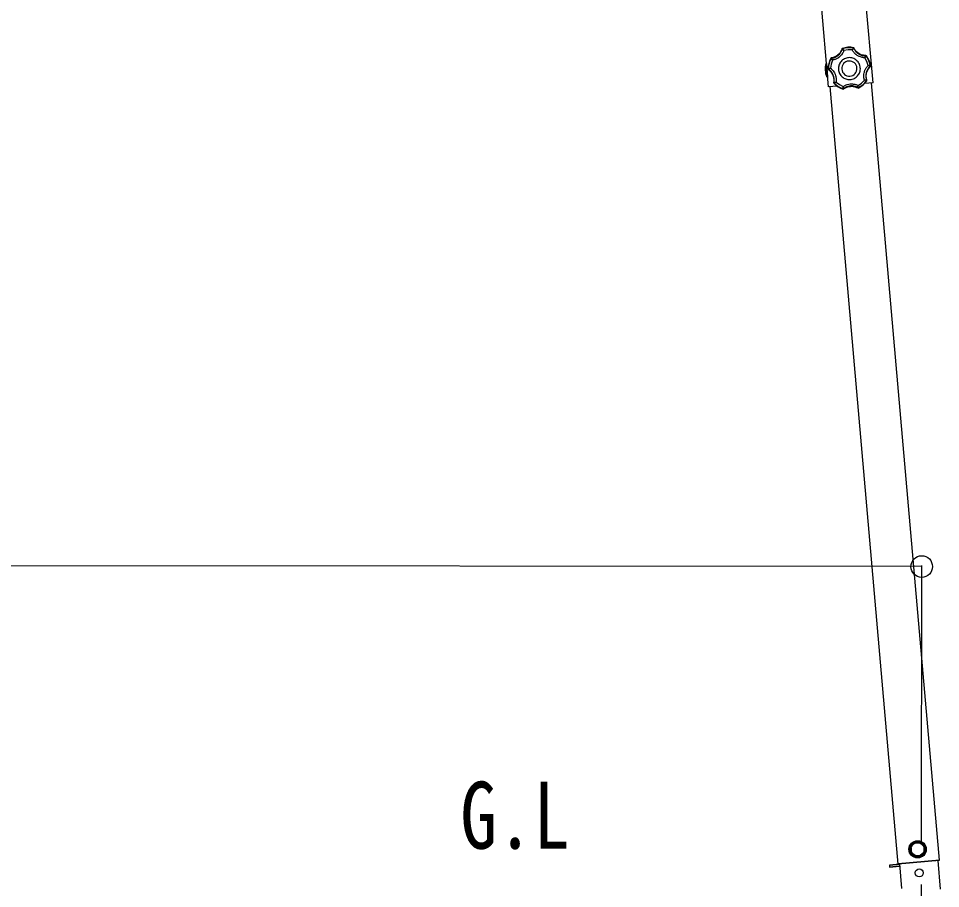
# Model space of a CAD drawing. Units: millimetres, scale not verified. Extents: x -10512 to 10512, y -7425 to 7425.
# Drawn here: x -5803 to -4896, y -3140 to -2283 of the extents above; entities that cross this region are included whole.
import ezdxf
from ezdxf.enums import TextEntityAlignment as Align

# ---------------------------------------------------------------- set-up
doc = ezdxf.new("R2010")
doc.units = ezdxf.units.MM
doc.header["$LTSCALE"] = 30
for name, color, linetype in [('0-2_USER1', 3, 'Continuous'), ('0-3_YKK_12', 2, 'Continuous'), ('0-4_YKK_13', 4, 'Continuous'), ('0-5_YKK_A1', 4, 'Continuous'), ('0-6_YKK_D', 6, 'Continuous')]:
    doc.layers.add(name, color=color, linetype=linetype)
doc.styles.add('ＭＳ ゴシック', font='')
doc.styles.get('ＭＳ ゴシック').set_extended_font_data('MS Gothic')

msp = doc.modelspace()

# ---------------------------------------------------------------- linework, layer by layer
at = {"layer": '0-3_YKK_12'}
msp.add_line((-4914.95, -3727.59), (-4914.51, -3135.65), dxfattribs=at)
at = {"layer": '0-4_YKK_13'}
for p, q in [((-4992.54, -2312.66), (-4992.85, -2312.99)), ((-4992.54, -2312.66), (-4992.85, -2312.99)), ((-4992.62, -2313.3), (-4992.85, -2312.99)), ((-4992.3, -2312.97), (-4992.62, -2313.3)), ((-4992.31, -2312.97), (-4992.62, -2313.3)), ((-4992.54, -2312.66), (-4992.31, -2312.97)), ((-4981.64, -2312.22), (-4981.45, -2311.88)), ((-4981.28, -2312.51), (-4981.64, -2312.22)), ((-4981.28, -2312.51), (-4981.64, -2312.22)), ((-4981.1, -2312.17), (-4981.45, -2311.88)), ((-4981.1, -2312.17), (-4981.45, -2311.88)), ((-4981.1, -2312.17), (-4981.28, -2312.51)), ((-5003.51, -2321.93), (-5003.89, -2322.18)), ((-5003.51, -2321.93), (-5003.89, -2322.18)), ((-5003.62, -2322.47), (-5003.89, -2322.18)), ((-5003.24, -2322.21), (-5003.62, -2322.47)), ((-5003.24, -2322.21), (-5003.62, -2322.47)), ((-5003.51, -2321.93), (-5003.24, -2322.21)), ((-4969.52, -2319.85), (-4969.3, -2319.54)), ((-4969.11, -2320.05), (-4969.52, -2319.85)), ((-4969.11, -2320.05), (-4969.52, -2319.86)), ((-4968.89, -2319.74), (-4969.3, -2319.54)), ((-4968.89, -2319.74), (-4969.3, -2319.54)), ((-4968.89, -2319.74), (-4969.11, -2320.05)), ((-5008.79, -2327.58), (-5008.08, -2327.53)), ((-5008.79, -2327.58), (-5008.34, -2334.07)), ((-5008.08, -2327.53), (-5007.18, -2340.5)), ((-4965.27, -2330.4), (-4965.11, -2329.97)), ((-4965.26, -2330.4), (-4965.11, -2329.97)), ((-4964.88, -2330.47), (-4965.26, -2330.4)), ((-4965.11, -2329.97), (-4964.72, -2330.04)), ((-4964.88, -2330.47), (-4964.72, -2330.04)), ((-4964.88, -2330.47), (-4964.72, -2330.04)), ((-5007.89, -2340.55), (-5008.34, -2334.07)), ((-5007.89, -2340.55), (-5007.18, -2340.5)), ((-5006.58, -2332.96), (-5006.21, -2332.84)), ((-5006.58, -2332.96), (-5006.36, -2333.37)), ((-5006.58, -2332.96), (-5006.36, -2333.37)), ((-5005.99, -2333.24), (-5006.36, -2333.37)), ((-5006.21, -2332.84), (-5005.99, -2333.24)), ((-5006.21, -2332.84), (-5005.99, -2333.24)), ((-5001.15, -2346.26), (-5000.8, -2346.1)), ((-5001.15, -2346.26), (-5001.03, -2346.7)), ((-5001.15, -2346.26), (-5001.03, -2346.7)), ((-5000.67, -2346.54), (-5001.03, -2346.7)), ((-5000.8, -2346.1), (-5000.67, -2346.54)), ((-5000.8, -2346.1), (-5000.67, -2346.54)), ((-4968.68, -2344.3), (-4968.62, -2343.85)), ((-4968.68, -2344.3), (-4968.62, -2343.85)), ((-4968.31, -2344.42), (-4968.68, -2344.3)), ((-4968.62, -2343.85), (-4968.25, -2343.96)), ((-4968.31, -2344.42), (-4968.25, -2343.96)), ((-4968.31, -2344.42), (-4968.25, -2343.96)), ((-4991.61, -2352.2), (-4991.16, -2352.12)), ((-4991.61, -2352.2), (-4991.16, -2352.12)), ((-4991.6, -2352.59), (-4991.61, -2352.2)), ((-4991.6, -2352.59), (-4991.15, -2352.51)), ((-4991.6, -2352.59), (-4991.15, -2352.51)), ((-4991.16, -2352.12), (-4991.15, -2352.51)), ((-4977.33, -2351.15), (-4976.87, -2351.17)), ((-4977.28, -2351.54), (-4977.33, -2351.16)), ((-4977.33, -2351.16), (-4976.87, -2351.17)), ((-4977.28, -2351.54), (-4976.82, -2351.56)), ((-4977.28, -2351.54), (-4976.82, -2351.56)), ((-4976.87, -2351.17), (-4976.82, -2351.56)), ((-4937.57, -3115.34), (-4896.72, -3111.76)), ((-4895.84, -3140.07), (-4898.3, -3111.9)), ((-4946.2, -3116.39), (-4936.33, -3115.53)), ((-4936.33, -3115.53), (-4946.2, -3116.39)), ((-4946.2, -3116.39), (-4946.02, -3118.39)), ((-4936.16, -3117.52), (-4946.02, -3118.39)), ((-4936.36, -3115.23), (-4934.24, -3139.4))]:
    msp.add_line(p, q, dxfattribs=at)
for points in [[(-4992.85, -2312.99), (-4993.06, -2313.63), (-4993.3, -2314.26), (-4993.53, -2314.79), (-4993.68, -2315.1), (-4993.83, -2315.39), (-4994, -2315.69), (-4994.17, -2315.98), (-4994.35, -2316.26), (-4994.97, -2317.15), (-4995.84, -2318.16), (-4996.82, -2319.07), (-4997.89, -2319.88), (-4999.04, -2320.56), (-5000.02, -2321.03), (-5000.33, -2321.15), (-5000.65, -2321.27), (-5000.96, -2321.38), (-5001.29, -2321.48), (-5001.61, -2321.57), (-5002.18, -2321.71), (-5002.84, -2321.84), (-5003.51, -2321.93)], [(-5003.24, -2322.21), (-5002.58, -2322.12), (-5001.93, -2321.99), (-5001.36, -2321.85), (-5001.04, -2321.76), (-5000.72, -2321.66), (-5000.41, -2321.55), (-5000.1, -2321.44), (-4999.79, -2321.31), (-4999.29, -2321.09), (-4998.71, -2320.8), (-4998.14, -2320.47), (-4997.83, -2320.28), (-4997.55, -2320.09), (-4997.28, -2319.9), (-4997.02, -2319.7), (-4996.76, -2319.5), (-4996.25, -2319.07), (-4995.32, -2318.14), (-4994.5, -2317.11), (-4993.96, -2316.32), (-4993.63, -2315.74), (-4993.33, -2315.15), (-4993.06, -2314.55), (-4992.83, -2313.93), (-4992.62, -2313.3)], [(-4992.62, -2313.3), (-4992.59, -2313.33), (-4992.51, -2313.39), (-4992.4, -2313.47), (-4992.25, -2313.58), (-4992.08, -2313.72), (-4991.88, -2313.88), (-4991.66, -2314.05), (-4991.43, -2314.24), (-4991.19, -2314.43), (-4990.95, -2314.64), (-4991.2, -2315.29), (-4991.48, -2315.93), (-4991.76, -2316.48), (-4991.92, -2316.79), (-4992.09, -2317.09), (-4992.27, -2317.39), (-4992.46, -2317.68), (-4992.65, -2317.97), (-4993.27, -2318.81), (-4994.18, -2319.85), (-4995.18, -2320.79), (-4995.54, -2321.09), (-4995.82, -2321.31), (-4996.1, -2321.51), (-4996.38, -2321.72), (-4996.67, -2321.91), (-4997.05, -2322.16), (-4997.65, -2322.5), (-4998.26, -2322.82), (-4998.89, -2323.1), (-4999.53, -2323.36), (-5000.18, -2323.59), (-5000.85, -2323.79), (-5001.53, -2323.96), (-5002.22, -2324.09)], [(-4981.45, -2311.88), (-4984.24, -2311.52), (-4987.05, -2311.52), (-4989.82, -2311.91), (-4992.54, -2312.66)], [(-4981.45, -2311.88), (-4984.24, -2311.52), (-4987.05, -2311.53), (-4989.82, -2311.91), (-4992.54, -2312.66)], [(-4981.64, -2312.22), (-4984.33, -2311.88), (-4987.02, -2311.89), (-4989.69, -2312.26), (-4992.3, -2312.97)], [(-4992.3, -2312.97), (-4992.28, -2313), (-4992.21, -2313.08), (-4992.12, -2313.19), (-4992, -2313.33), (-4991.86, -2313.5), (-4991.7, -2313.7), (-4991.52, -2313.91), (-4991.34, -2314.14), (-4991.15, -2314.39), (-4990.95, -2314.64)], [(-4982.75, -2314.06), (-4986.88, -2313.89), (-4990.95, -2314.64)], [(-4981.64, -2312.22), (-4981.66, -2312.26), (-4981.72, -2312.34), (-4981.79, -2312.46), (-4981.89, -2312.62), (-4982.01, -2312.81), (-4982.14, -2313.03), (-4982.28, -2313.26), (-4982.44, -2313.52), (-4982.59, -2313.79), (-4982.75, -2314.06)], [(-4981.28, -2312.51), (-4981.31, -2312.54), (-4981.38, -2312.61), (-4981.48, -2312.71), (-4981.61, -2312.84), (-4981.76, -2313), (-4981.94, -2313.18), (-4982.13, -2313.38), (-4982.33, -2313.6), (-4982.54, -2313.83), (-4982.75, -2314.06)], [(-4969.52, -2319.86), (-4969.54, -2319.9), (-4969.57, -2319.99), (-4969.62, -2320.12), (-4969.68, -2320.29), (-4969.75, -2320.5), (-4969.84, -2320.74), (-4969.94, -2321), (-4970.05, -2321.28), (-4970.16, -2321.56), (-4970.28, -2321.86), (-4970.98, -2321.82), (-4971.68, -2321.75), (-4972.38, -2321.64), (-4973.07, -2321.51), (-4973.75, -2321.33), (-4974.75, -2321.02), (-4976.03, -2320.49), (-4977.27, -2319.84), (-4977.79, -2319.52), (-4978.08, -2319.32), (-4978.37, -2319.12), (-4978.65, -2318.91), (-4978.93, -2318.69), (-4979.26, -2318.42), (-4979.79, -2317.95), (-4980.28, -2317.47), (-4980.76, -2316.96), (-4981.21, -2316.42), (-4981.64, -2315.86), (-4982.04, -2315.28), (-4982.41, -2314.68), (-4982.75, -2314.06)], [(-4981.28, -2312.51), (-4980.99, -2313.11), (-4980.67, -2313.69), (-4980.32, -2314.25), (-4979.93, -2314.79), (-4979.53, -2315.32), (-4979.09, -2315.81), (-4978.63, -2316.28), (-4978.15, -2316.73), (-4977.82, -2317.02), (-4977.56, -2317.22), (-4977.3, -2317.42), (-4977.03, -2317.61), (-4976.75, -2317.8), (-4976.38, -2318.04), (-4975.22, -2318.66), (-4974.01, -2319.16), (-4973.06, -2319.45), (-4972.74, -2319.53), (-4972.41, -2319.6), (-4972.09, -2319.66), (-4971.76, -2319.72), (-4971.43, -2319.76), (-4970.85, -2319.82), (-4970.19, -2319.85), (-4969.52, -2319.85)], [(-4969.3, -2319.54), (-4969.97, -2319.54), (-4970.64, -2319.51), (-4971.23, -2319.45), (-4971.56, -2319.4), (-4971.89, -2319.35), (-4972.22, -2319.28), (-4972.55, -2319.21), (-4972.87, -2319.13), (-4973.91, -2318.81), (-4975.14, -2318.29), (-4976.31, -2317.64), (-4977.41, -2316.87), (-4978.41, -2316), (-4979.16, -2315.21), (-4979.37, -2314.95), (-4979.58, -2314.69), (-4979.78, -2314.42), (-4979.98, -2314.14), (-4980.17, -2313.86), (-4980.48, -2313.36), (-4980.8, -2312.78), (-4981.1, -2312.17)], [(-5003.89, -2322.18), (-5005.1, -2324.72), (-5005.96, -2327.39), (-5006.46, -2330.15), (-5006.58, -2332.96)], [(-5003.89, -2322.18), (-5005.1, -2324.73), (-5005.96, -2327.39), (-5006.45, -2330.15), (-5006.58, -2332.96)], [(-5003.62, -2322.47), (-5004.78, -2324.92), (-5005.6, -2327.48), (-5006.08, -2330.14), (-5006.21, -2332.84)], [(-5003.62, -2322.47), (-5003.61, -2322.48), (-5003.6, -2322.5), (-5003.58, -2322.52), (-5003.55, -2322.56), (-5003.51, -2322.6), (-5003.47, -2322.66), (-5003.42, -2322.71), (-5003.36, -2322.78), (-5003.3, -2322.85), (-5003.24, -2322.93), (-5003.16, -2323.02), (-5003, -2323.2), (-5002.84, -2323.4), (-5002.7, -2323.56), (-5002.6, -2323.66), (-5002.51, -2323.77), (-5002.41, -2323.87), (-5002.31, -2323.98), (-5002.22, -2324.09), (-5003.66, -2327.97), (-5004.2, -2332.07)], [(-5003.24, -2322.21), (-5003.23, -2322.22), (-5003.22, -2322.25), (-5003.21, -2322.28), (-5003.19, -2322.32), (-5003.16, -2322.37), (-5003.13, -2322.43), (-5003.1, -2322.5), (-5003.06, -2322.57), (-5003.01, -2322.65), (-5002.97, -2322.74), (-5002.91, -2322.85), (-5002.8, -2323.06), (-5002.67, -2323.28), (-5002.57, -2323.47), (-5002.5, -2323.59), (-5002.43, -2323.71), (-5002.36, -2323.84), (-5002.29, -2323.96), (-5002.22, -2324.09)], [(-4974.81, -2331.72), (-4974.95, -2330.62), (-4975.18, -2329.57), (-4975.52, -2328.55), (-4975.95, -2327.59), (-4976.47, -2326.68), (-4977.07, -2325.83), (-4977.75, -2325.04), (-4978.5, -2324.33), (-4979.31, -2323.68), (-4980.19, -2323.12), (-4981.11, -2322.64), (-4982.08, -2322.26), (-4983.1, -2321.96), (-4984.15, -2321.77), (-4985.23, -2321.68), (-4986.34, -2321.7), (-4987.43, -2321.84), (-4988.49, -2322.07), (-4989.5, -2322.41), (-4990.47, -2322.84), (-4991.38, -2323.36), (-4992.23, -2323.96), (-4993.01, -2324.64), (-4993.73, -2325.39), (-4994.37, -2326.2), (-4994.93, -2327.08), (-4995.41, -2328), (-4995.8, -2328.98), (-4996.09, -2329.99), (-4996.29, -2331.04), (-4996.37, -2332.12), (-4996.35, -2333.23), (-4996.22, -2334.32), (-4995.98, -2335.38), (-4995.64, -2336.4), (-4995.21, -2337.36), (-4994.69, -2338.27), (-4994.09, -2339.12), (-4993.41, -2339.91)], [(-4969.11, -2320.05), (-4969.13, -2320.09), (-4969.18, -2320.17), (-4969.26, -2320.3), (-4969.36, -2320.45), (-4969.48, -2320.64), (-4969.61, -2320.86), (-4969.76, -2321.09), (-4969.93, -2321.34), (-4970.1, -2321.59), (-4970.28, -2321.86)], [(-4967.2, -2329.48), (-4968.31, -2325.5), (-4970.28, -2321.86)], [(-4965.11, -2329.97), (-4965.61, -2327.31), (-4966.46, -2324.75), (-4967.63, -2322.32), (-4969.11, -2320.05)], [(-4964.72, -2330.04), (-4965.24, -2327.27), (-4966.11, -2324.61), (-4967.33, -2322.08), (-4968.89, -2319.74)], [(-4964.72, -2330.04), (-4965.24, -2327.27), (-4966.11, -2324.61), (-4967.33, -2322.08), (-4968.89, -2319.74)], [(-5006.21, -2332.84), (-5006.17, -2332.82), (-5006.08, -2332.79), (-5005.95, -2332.73), (-5005.77, -2332.66), (-5005.57, -2332.58), (-5005.33, -2332.49), (-5005.07, -2332.39), (-5004.79, -2332.28), (-5004.5, -2332.17), (-5004.2, -2332.07)], [(-5005.99, -2333.24), (-5005.96, -2333.22), (-5005.88, -2333.16), (-5005.76, -2333.08), (-5005.61, -2332.98), (-5005.43, -2332.85), (-5005.22, -2332.71), (-5004.98, -2332.56), (-5004.74, -2332.4), (-5004.47, -2332.23), (-5004.2, -2332.07), (-5003.66, -2332.51), (-5003.14, -2332.97), (-5002.7, -2333.4), (-5002.46, -2333.65), (-5002.23, -2333.91), (-5002, -2334.17), (-5001.78, -2334.44), (-5001.56, -2334.72), (-5000.95, -2335.56), (-5000.25, -2336.75), (-4999.66, -2338), (-4999.49, -2338.43), (-4999.37, -2338.76), (-4999.25, -2339.09), (-4999.15, -2339.42), (-4999.06, -2339.75), (-4998.94, -2340.2), (-4998.8, -2340.87), (-4998.68, -2341.55), (-4998.6, -2342.23), (-4998.56, -2342.92), (-4998.54, -2343.61), (-4998.56, -2344.31), (-4998.61, -2345.01), (-4998.7, -2345.7)], [(-4993.41, -2339.91), (-4992.67, -2340.62), (-4991.85, -2341.26), (-4990.98, -2341.83), (-4990.05, -2342.3), (-4989.08, -2342.69), (-4988.07, -2342.98), (-4987.02, -2343.18), (-4985.94, -2343.27), (-4984.83, -2343.24), (-4983.73, -2343.11), (-4982.67, -2342.87), (-4981.66, -2342.54), (-4980.7, -2342.1), (-4979.79, -2341.58), (-4978.94, -2340.98), (-4978.15, -2340.31), (-4977.43, -2339.56), (-4976.79, -2338.74), (-4976.23, -2337.87), (-4975.75, -2336.95), (-4975.37, -2335.97), (-4975.07, -2334.96), (-4974.88, -2333.91), (-4974.79, -2332.83), (-4974.81, -2331.72)], [(-4968.62, -2343.85), (-4968.66, -2343.85), (-4968.76, -2343.84), (-4968.9, -2343.84), (-4969.08, -2343.84), (-4969.31, -2343.83), (-4969.56, -2343.82), (-4969.83, -2343.81), (-4970.13, -2343.79), (-4970.44, -2343.77), (-4970.76, -2343.75), (-4970.94, -2343.07), (-4971.09, -2342.38), (-4971.2, -2341.69), (-4971.28, -2340.99), (-4971.33, -2340.28), (-4971.34, -2339.24), (-4971.24, -2337.85), (-4971, -2336.48), (-4970.85, -2335.88), (-4970.75, -2335.54), (-4970.65, -2335.21), (-4970.54, -2334.87), (-4970.42, -2334.55), (-4970.26, -2334.14), (-4969.98, -2333.5), (-4969.67, -2332.88), (-4969.33, -2332.27), (-4968.96, -2331.67), (-4968.56, -2331.09), (-4968.13, -2330.53), (-4967.68, -2330), (-4967.2, -2329.48)], [(-4965.26, -2330.4), (-4965.74, -2330.86), (-4966.2, -2331.34), (-4966.62, -2331.85), (-4967.02, -2332.38), (-4967.39, -2332.93), (-4967.73, -2333.5), (-4968.04, -2334.08), (-4968.31, -2334.68), (-4968.48, -2335.08), (-4968.6, -2335.39), (-4968.71, -2335.7), (-4968.81, -2336.02), (-4968.9, -2336.34), (-4969.01, -2336.77), (-4969.24, -2338.06), (-4969.34, -2339.37), (-4969.32, -2340.36), (-4969.3, -2340.69), (-4969.27, -2341.02), (-4969.23, -2341.35), (-4969.18, -2341.68), (-4969.12, -2342), (-4969, -2342.58), (-4968.82, -2343.21), (-4968.62, -2343.85)], [(-4968.25, -2343.96), (-4968.46, -2343.32), (-4968.63, -2342.68), (-4968.76, -2342.1), (-4968.82, -2341.77), (-4968.87, -2341.44), (-4968.91, -2341.11), (-4968.94, -2340.77), (-4968.96, -2340.44), (-4968.98, -2339.35), (-4968.87, -2338.02), (-4968.61, -2336.71), (-4968.22, -2335.43), (-4967.7, -2334.2), (-4967.17, -2333.25), (-4967, -2332.96), (-4966.81, -2332.68), (-4966.62, -2332.41), (-4966.42, -2332.14), (-4966.21, -2331.87), (-4965.83, -2331.43), (-4965.37, -2330.93), (-4964.88, -2330.47)], [(-4965.11, -2329.97), (-4965.15, -2329.95), (-4965.24, -2329.93), (-4965.38, -2329.89), (-4965.56, -2329.85), (-4965.78, -2329.8), (-4966.02, -2329.74), (-4966.29, -2329.68), (-4966.58, -2329.61), (-4966.89, -2329.54), (-4967.2, -2329.48)], [(-4965.27, -2330.4), (-4965.3, -2330.38), (-4965.39, -2330.33), (-4965.52, -2330.27), (-4965.68, -2330.19), (-4965.88, -2330.09), (-4966.11, -2329.98), (-4966.36, -2329.86), (-4966.63, -2329.74), (-4966.91, -2329.61), (-4967.2, -2329.48)], [(-5006.36, -2333.37), (-5005.81, -2333.76), (-5005.29, -2334.18), (-5004.85, -2334.57), (-5004.61, -2334.8), (-5004.38, -2335.04), (-5004.15, -2335.29), (-5003.92, -2335.54), (-5003.71, -2335.8), (-5003.06, -2336.67), (-5002.37, -2337.81), (-5001.8, -2339.02), (-5001.37, -2340.29), (-5001.07, -2341.59), (-5000.93, -2342.67), (-5000.91, -2343), (-5000.89, -2343.34), (-5000.89, -2343.67), (-5000.89, -2344.01), (-5000.9, -2344.35), (-5000.95, -2344.93), (-5001.03, -2345.6), (-5001.15, -2346.26)], [(-5000.8, -2346.1), (-5000.68, -2345.44), (-5000.6, -2344.78), (-5000.56, -2344.19), (-5000.55, -2343.86), (-5000.54, -2343.53), (-5000.55, -2343.2), (-5000.56, -2342.87), (-5000.59, -2342.54), (-5000.64, -2342), (-5000.74, -2341.35), (-5000.88, -2340.71), (-5000.97, -2340.35), (-5001.06, -2340.03), (-5001.15, -2339.72), (-5001.26, -2339.4), (-5001.38, -2339.09), (-5001.63, -2338.48), (-5002.23, -2337.31), (-5002.95, -2336.2), (-5003.54, -2335.45), (-5003.98, -2334.96), (-5004.45, -2334.49), (-5004.94, -2334.05), (-5005.45, -2333.63), (-5005.99, -2333.24)], [(-5001.03, -2346.7), (-4998.98, -2348.64), (-4996.71, -2350.28), (-4994.24, -2351.61), (-4991.6, -2352.59)], [(-5001.03, -2346.71), (-4998.98, -2348.64), (-4996.71, -2350.28), (-4994.24, -2351.61), (-4991.6, -2352.59)], [(-5000.8, -2346.1), (-5000.76, -2346.09), (-5000.66, -2346.08), (-5000.52, -2346.05), (-5000.34, -2346.02), (-5000.12, -2345.98), (-4999.87, -2345.94), (-4999.6, -2345.89), (-4999.31, -2345.83), (-4999.01, -2345.77), (-4998.7, -2345.7)], [(-5000.67, -2346.54), (-5000.63, -2346.52), (-5000.54, -2346.49), (-5000.41, -2346.43), (-5000.24, -2346.36), (-5000.03, -2346.28), (-4999.8, -2346.18), (-4999.54, -2346.08), (-4999.27, -2345.96), (-4998.99, -2345.83), (-4998.7, -2345.7)], [(-5000.67, -2346.54), (-4998.7, -2348.39), (-4996.51, -2349.97), (-4994.14, -2351.24), (-4991.61, -2352.2)], [(-4998.7, -2345.7), (-4995.45, -2348.27), (-4991.72, -2350.06)], [(-4991.16, -2352.12), (-4991.17, -2352.08), (-4991.2, -2351.99), (-4991.24, -2351.85), (-4991.29, -2351.68), (-4991.35, -2351.46), (-4991.42, -2351.22), (-4991.49, -2350.95), (-4991.57, -2350.67), (-4991.65, -2350.37), (-4991.72, -2350.06), (-4991.13, -2349.68), (-4990.52, -2349.32), (-4989.9, -2349), (-4989.26, -2348.7), (-4988.61, -2348.44), (-4987.61, -2348.11), (-4986.26, -2347.78), (-4984.89, -2347.58), (-4984.27, -2347.54), (-4983.92, -2347.52), (-4983.57, -2347.52), (-4983.22, -2347.52), (-4982.87, -2347.53), (-4982.43, -2347.56), (-4981.74, -2347.63), (-4981.05, -2347.73), (-4980.36, -2347.86), (-4979.68, -2348.03), (-4979.01, -2348.23), (-4978.35, -2348.47), (-4977.69, -2348.74), (-4977.05, -2349.03)], [(-4991.61, -2352.2), (-4991.61, -2352.16), (-4991.62, -2352.06), (-4991.63, -2351.92), (-4991.64, -2351.74), (-4991.66, -2351.51), (-4991.67, -2351.26), (-4991.69, -2350.98), (-4991.7, -2350.69), (-4991.71, -2350.38), (-4991.72, -2350.06)], [(-4977.33, -2351.16), (-4977.92, -2350.84), (-4978.52, -2350.56), (-4979.13, -2350.31), (-4979.76, -2350.1), (-4980.4, -2349.92), (-4981.04, -2349.77), (-4981.69, -2349.66), (-4982.34, -2349.58), (-4982.78, -2349.54), (-4983.11, -2349.53), (-4983.44, -2349.52), (-4983.77, -2349.52), (-4984.1, -2349.54), (-4984.54, -2349.56), (-4985.85, -2349.74), (-4987.12, -2350.05), (-4988.06, -2350.37), (-4988.36, -2350.5), (-4988.67, -2350.63), (-4988.97, -2350.77), (-4989.26, -2350.92), (-4989.56, -2351.07), (-4990.06, -2351.37), (-4990.62, -2351.73), (-4991.16, -2352.12)], [(-4991.15, -2352.51), (-4990.61, -2352.11), (-4990.05, -2351.75), (-4989.54, -2351.45), (-4989.25, -2351.29), (-4988.95, -2351.14), (-4988.64, -2351), (-4988.33, -2350.87), (-4988.02, -2350.74), (-4986.99, -2350.39), (-4985.7, -2350.09), (-4984.37, -2349.92), (-4983.03, -2349.9), (-4981.7, -2350.02), (-4980.63, -2350.22), (-4980.31, -2350.3), (-4979.98, -2350.39), (-4979.66, -2350.49), (-4979.34, -2350.6), (-4979.03, -2350.71), (-4978.48, -2350.93), (-4977.87, -2351.22), (-4977.28, -2351.54)], [(-4977.33, -2351.15), (-4977.32, -2351.11), (-4977.31, -2351.02), (-4977.28, -2350.88), (-4977.26, -2350.69), (-4977.23, -2350.47), (-4977.19, -2350.22), (-4977.16, -2349.95), (-4977.12, -2349.66), (-4977.09, -2349.35), (-4977.05, -2349.03)], [(-4977.05, -2349.03), (-4973.61, -2346.74), (-4970.76, -2343.75)], [(-4976.87, -2351.17), (-4976.87, -2351.13), (-4976.88, -2351.03), (-4976.89, -2350.89), (-4976.9, -2350.7), (-4976.92, -2350.48), (-4976.94, -2350.23), (-4976.96, -2349.95), (-4976.99, -2349.66), (-4977.02, -2349.35), (-4977.05, -2349.03)], [(-4976.87, -2351.17), (-4974.5, -2349.87), (-4972.32, -2348.28), (-4970.37, -2346.41), (-4968.68, -2344.3)], [(-4976.82, -2351.56), (-4974.35, -2350.22), (-4972.08, -2348.56), (-4970.06, -2346.62), (-4968.31, -2344.42)], [(-4976.82, -2351.56), (-4974.35, -2350.21), (-4972.08, -2348.56), (-4970.06, -2346.62), (-4968.31, -2344.42)], [(-4968.68, -2344.3), (-4968.72, -2344.29), (-4968.82, -2344.27), (-4968.96, -2344.23), (-4969.14, -2344.19), (-4969.35, -2344.14), (-4969.6, -2344.07), (-4969.87, -2344), (-4970.15, -2343.92), (-4970.45, -2343.84), (-4970.76, -2343.75)], [(-4946.2, -3116.39), (-4946.02, -3118.38), (-4936.16, -3117.52)]]:
    msp.add_lwpolyline(points, dxfattribs=at)
for points in [[(-4978.1, -2331.95), (-4978.36, -2330.45), (-4978.89, -2329.08), (-4979.67, -2327.85), (-4980.66, -2326.81), (-4981.83, -2325.97), (-4983.15, -2325.37), (-4984.59, -2325.04), (-4986.11, -2324.99), (-4987.6, -2325.25), (-4988.98, -2325.78), (-4990.2, -2326.56), (-4991.25, -2327.55), (-4992.08, -2328.72), (-4992.68, -2330.04), (-4993.02, -2331.48), (-4993.07, -2333), (-4992.81, -2334.49), (-4992.28, -2335.87), (-4991.5, -2337.09), (-4990.51, -2338.14), (-4989.33, -2338.97), (-4988.01, -2339.57), (-4986.58, -2339.91), (-4985.06, -2339.96), (-4983.56, -2339.7), (-4982.19, -2339.17), (-4980.96, -2338.39), (-4979.92, -2337.4), (-4979.08, -2336.22), (-4978.48, -2334.9), (-4978.14, -2333.47)], [(-4919.1, -3093.47), (-4925.25, -3097.77), (-4924.59, -3105.25), (-4917.79, -3108.42), (-4911.64, -3104.12), (-4912.29, -3096.64)]]:
    msp.add_lwpolyline(points, close=True, dxfattribs=at)
for centre, radius in [((-4918.44, -3100.94), 8.5), ((-4918.44, -3100.94), 7.7), ((-4918.44, -3100.94), 6.5), ((-4916.81, -3124.16), 4)]:
    msp.add_circle(centre, radius, dxfattribs=at)
msp.add_arc((-4989.47, -2332.75), 20, 165.03443, 202.96557, dxfattribs=at)
at = {"layer": '0-5_YKK_A1'}
for p, q in [((-4962.27, -2346.5), (-5101.72, -752.58)), ((-5006.1, -2350.33), (-5145.55, -756.42)), ((-4997.74, -2349.6), (-5006.1, -2350.33)), ((-4937.53, -3115.63), (-5004.5, -2350.19)), ((-4962.27, -2346.5), (-4970.64, -2347.23)), ((-4896.72, -3111.76), (-4963.66, -2346.62)), ((-4896.72, -3111.76), (-4937.56, -3115.34))]:
    msp.add_line(p, q, dxfattribs=at)
at = {"layer": '0-6_YKK_D'}
for p, q in [((-4914.38, -2822.61), (-7590.78, -2820.59)), ((-4914.59, -3095.89), (-4914.38, -2821.61))]:
    msp.add_line(p, q, dxfattribs=at)
msp.add_circle((-4914.38, -2822.61), 10.62, dxfattribs=at)

# ---------------------------------------------------------------- texts
at = {"layer": '0-2_USER1', "style": 'ＭＳ ゴシック', "width": 0.8}
msp.add_text('G.L', height=65.98, dxfattribs=at).set_placement((-5368.49, -3120.14), align=Align.BOTTOM_LEFT)

doc.saveas('drawing.dxf')
